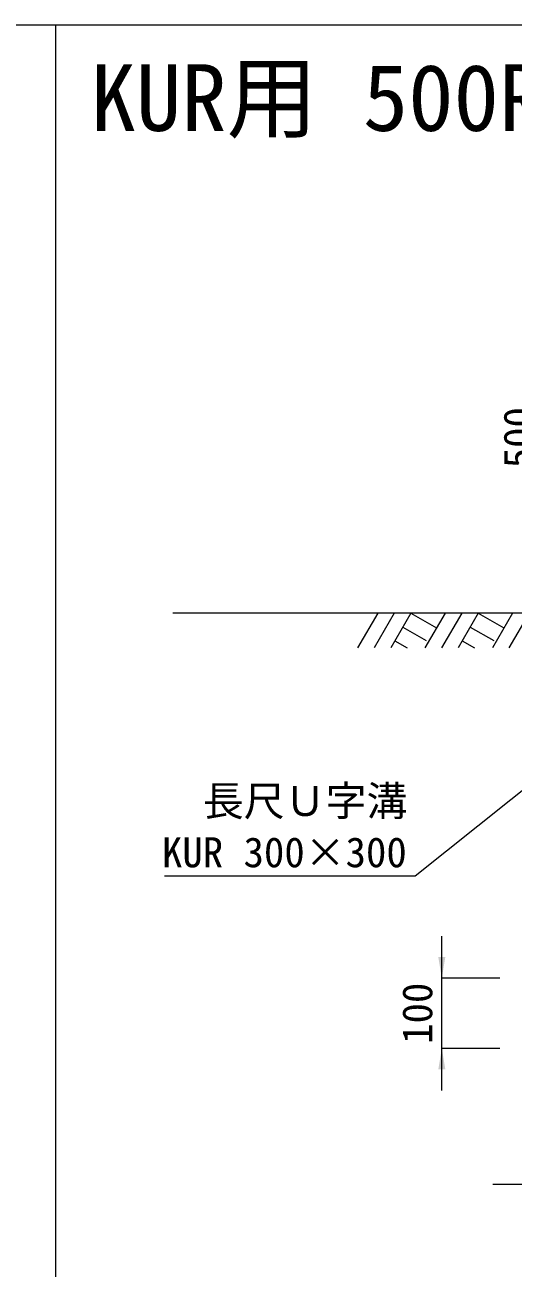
# Model space of a CAD drawing. Units: millimetres at full size, sheet at 1:20; details may follow other scales. Extents: x 201886 to 211886, y 860265 to 873235.
# Drawn here: x 205843 to 206538, y 864094 to 865865 of the extents above; entities that cross this region are included whole.
import ezdxf
from ezdxf.enums import TextEntityAlignment as Align

# ---------------------------------------------------------------- set-up
doc = ezdxf.new("R2010")
doc.units = ezdxf.units.MM
doc.header["$LTSCALE"] = 20
for name, color, linetype, lineweight in [('0_2', 7, 'Continuous', 20), ('ハッチング', 7, 'Continuous', 5), ('図枠', 5, 'Continuous', 13), ('寸法線', 7, 'Continuous', 13), ('引出線', 4, 'Continuous', 13)]:
    doc.layers.add(name, color=color, linetype=linetype, lineweight=lineweight)
doc.layers.add('文字', color=7, linetype='Continuous')
doc.styles.add('ＭＳ ゴシック', font='')
doc.styles.get('ＭＳ ゴシック').set_extended_font_data('MS Gothic')

# ---------------------------------------------------------------- blocks, each defined once
blk = doc.blocks.new('filled_arrow')
at = {"color": 0, "linetype": 'Continuous', "lineweight": -2}
blk.add_solid([(7.5, 1.25), (0, 0), (7.5, -1.25)], dxfattribs=at)

msp = doc.modelspace()

# ---------------------------------------------------------------- linework, layer by layer
at = {"layer": '0_2'}
msp.add_line((206599.85, 865027.25), (206053.78, 865027.25), dxfattribs=at)
at = {"layer": 'ハッチング', "lineweight": 9}
for p, q in [((206345.29, 865027.25), (206316.64, 864977.63)), ((206368.91, 865027.25), (206340.26, 864977.63)), ((206392.53, 865027.25), (206363.88, 864977.63)), ((206392.53, 865027.25), (206429.1, 865006.14)), ((206441.29, 865027.25), (206412.64, 864977.63)), ((206464.91, 865027.25), (206436.26, 864977.63)), ((206488.53, 865027.25), (206459.88, 864977.63)), ((206488.53, 865027.25), (206525.1, 865006.14)), ((206537.28, 865027.25), (206508.64, 864977.63)), ((206560.91, 865027.25), (206532.26, 864977.63)), ((206381.11, 865007.46), (206414.52, 864988.17)), ((206477.11, 865007.46), (206510.52, 864988.17)), ((206369.69, 864987.68), (206387.1, 864977.63)), ((206465.68, 864987.68), (206483.1, 864977.63))]:
    msp.add_line(p, q, dxfattribs=at)
at = {"layer": '図枠'}
for p, q in [((201886.35, 865865.21), (207886.35, 865865.21)), ((205886.35, 865865.21), (205886.35, 860265.21))]:
    msp.add_line(p, q, dxfattribs=at)
at = {"layer": '寸法線'}
for p, q in [((206436.65, 864347.25), (206436.65, 864567.25)), ((206519.35, 864507.25), (206436.65, 864507.25)), ((206519.35, 864407.25), (206436.65, 864407.25)), ((206509.1, 864213.95), (206729.1, 864213.95))]:
    msp.add_line(p, q, dxfattribs=at)
at = {"layer": '引出線', "lineweight": 9}
msp.add_lwpolyline([(206624.1, 864832.32), (206398.92, 864652.33), (206389.91, 864652.33), (206041.82, 864652.33)], dxfattribs=at)

# ---------------------------------------------------------------- block references
at = {"layer": '寸法線', "xscale": 4, "yscale": 4}
for p, rotation in [((206436.65, 864507.25), 90), ((206436.65, 864407.25), 270)]:
    msp.add_blockref('filled_arrow', p, dxfattribs=dict(at, rotation=rotation))

# ---------------------------------------------------------------- texts
at = {"layer": '寸法線', "style": 'ＭＳ ゴシック'}
msp.add_text('500', height=42.72, rotation=90, dxfattribs=at).set_placement((206579.92, 865233.55), align=Align.BOTTOM_LEFT)
msp.add_text('100', height=42.72, rotation=90, dxfattribs=at).set_placement((206401.65, 864457.25), align=Align.MIDDLE_CENTER)
at = {"layer": '引出線', "style": 'ＭＳ ゴシック'}
for s, p in [('長尺Ｕ字溝', (206096.29, 864725.56)), ('KUR 300×300', (206038.01, 864652.44))]:
    msp.add_text(s, height=42.72, dxfattribs=at).set_placement(p, align=Align.BOTTOM_LEFT)
at = {"layer": '文字', "style": 'ＭＳ ゴシック'}
msp.add_text('KUR用 500R', height=94.94, dxfattribs=at).set_placement((205936.35, 865685.71), align=Align.BOTTOM_LEFT)

doc.saveas('drawing.dxf')
